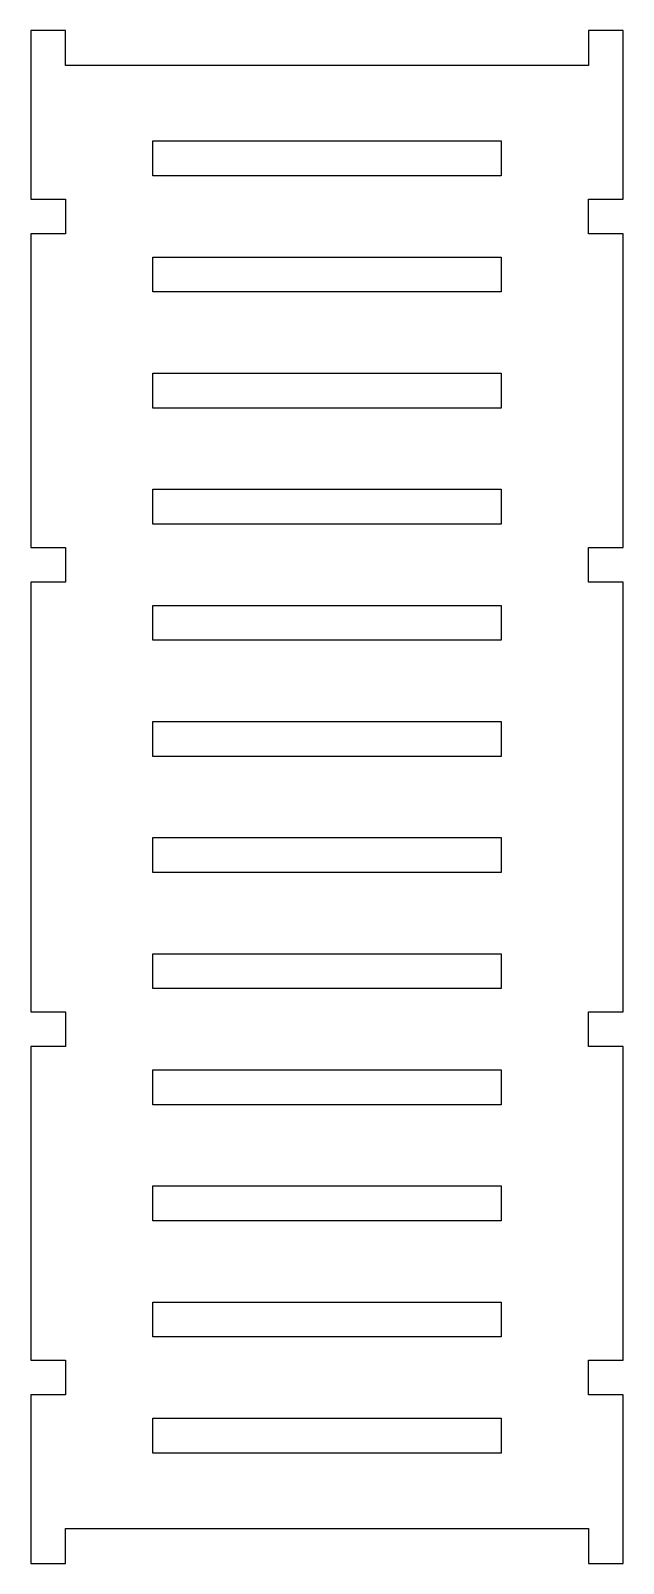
# Model space of a CAD drawing. Header units: metres. Extents: x -26 to 26, y -66 to 66.
import ezdxf

# ---------------------------------------------------------------- set-up
doc = ezdxf.new("R2010")
doc.units = ezdxf.units.M

msp = doc.modelspace()

# ---------------------------------------------------------------- linework, layer by layer
for p, q in [((-22.5, 66), (-25.5, 66)), ((-25.5, 66), (-25.5, 51.5)), ((-22.5, 63), (-22.5, 66)), ((25.5, 66), (22.5, 66)), ((22.5, 66), (22.5, 63)), ((25.5, 51.5), (25.5, 66)), ((22.5, 63), (-22.5, 63)), ((-15, 53.5), (-15, 56.5)), ((-15, 56.5), (15, 56.5)), ((15, 56.5), (15, 53.5)), ((15, 53.5), (-15, 53.5)), ((-25.5, 51.5), (-22.5, 51.5)), ((-22.5, 51.5), (-22.5, 48.5)), ((22.5, 48.5), (22.5, 51.5)), ((22.5, 51.5), (25.5, 51.5)), ((-22.5, 48.5), (-25.5, 48.5)), ((-25.5, 48.5), (-25.5, 21.5)), ((25.5, 48.5), (22.5, 48.5)), ((25.5, 21.5), (25.5, 48.5)), ((-15, 43.5), (-15, 46.5)), ((-15, 46.5), (15, 46.5)), ((15, 46.5), (15, 43.5)), ((15, 43.5), (-15, 43.5)), ((-15, 33.5), (-15, 36.5)), ((-15, 36.5), (15, 36.5)), ((15, 36.5), (15, 33.5)), ((15, 33.5), (-15, 33.5)), ((-15, 23.5), (-15, 26.5)), ((-15, 26.5), (15, 26.5)), ((15, 26.5), (15, 23.5)), ((15, 23.5), (-15, 23.5)), ((-25.5, 21.5), (-22.5, 21.5)), ((-22.5, 21.5), (-22.5, 18.5)), ((22.5, 18.5), (22.5, 21.5)), ((22.5, 21.5), (25.5, 21.5)), ((-22.5, 18.5), (-25.5, 18.5)), ((-25.5, 18.5), (-25.5, -18.5)), ((25.5, 18.5), (22.5, 18.5)), ((25.5, -18.5), (25.5, 18.5)), ((-15, 13.5), (-15, 16.5)), ((-15, 16.5), (15, 16.5)), ((15, 16.5), (15, 13.5)), ((15, 13.5), (-15, 13.5)), ((-15, 3.5), (-15, 6.5)), ((-15, 6.5), (15, 6.5)), ((15, 6.5), (15, 3.5)), ((15, 3.5), (-15, 3.5)), ((-15, -6.5), (-15, -3.5)), ((-15, -3.5), (15, -3.5)), ((15, -3.5), (15, -6.5)), ((15, -6.5), (-15, -6.5)), ((-15, -16.5), (-15, -13.5)), ((-15, -13.5), (15, -13.5)), ((15, -13.5), (15, -16.5)), ((15, -16.5), (-15, -16.5)), ((-25.5, -18.5), (-22.5, -18.5)), ((-22.5, -18.5), (-22.5, -21.5)), ((22.5, -21.5), (22.5, -18.5)), ((22.5, -18.5), (25.5, -18.5)), ((-22.5, -21.5), (-25.5, -21.5)), ((-25.5, -21.5), (-25.5, -48.5)), ((25.5, -21.5), (22.5, -21.5)), ((25.5, -48.5), (25.5, -21.5)), ((-15, -26.5), (-15, -23.5)), ((-15, -23.5), (15, -23.5)), ((15, -23.5), (15, -26.5)), ((15, -26.5), (-15, -26.5)), ((-15, -36.5), (-15, -33.5)), ((-15, -33.5), (15, -33.5)), ((15, -33.5), (15, -36.5)), ((15, -36.5), (-15, -36.5)), ((-15, -46.5), (-15, -43.5)), ((-15, -43.5), (15, -43.5)), ((15, -43.5), (15, -46.5)), ((15, -46.5), (-15, -46.5)), ((-25.5, -48.5), (-22.5, -48.5)), ((-22.5, -48.5), (-22.5, -51.5)), ((22.5, -51.5), (22.5, -48.5)), ((22.5, -48.5), (25.5, -48.5)), ((-22.5, -51.5), (-25.5, -51.5)), ((-25.5, -51.5), (-25.5, -66)), ((25.5, -51.5), (22.5, -51.5)), ((25.5, -66), (25.5, -51.5)), ((-15, -56.5), (-15, -53.5)), ((-15, -53.5), (15, -53.5)), ((15, -53.5), (15, -56.5)), ((15, -56.5), (-15, -56.5)), ((-22.5, -66), (-22.5, -63)), ((-22.5, -63), (22.5, -63)), ((22.5, -63), (22.5, -66)), ((-25.5, -66), (-22.5, -66)), ((22.5, -66), (25.5, -66))]:
    msp.add_line(p, q)

doc.saveas('drawing.dxf')
